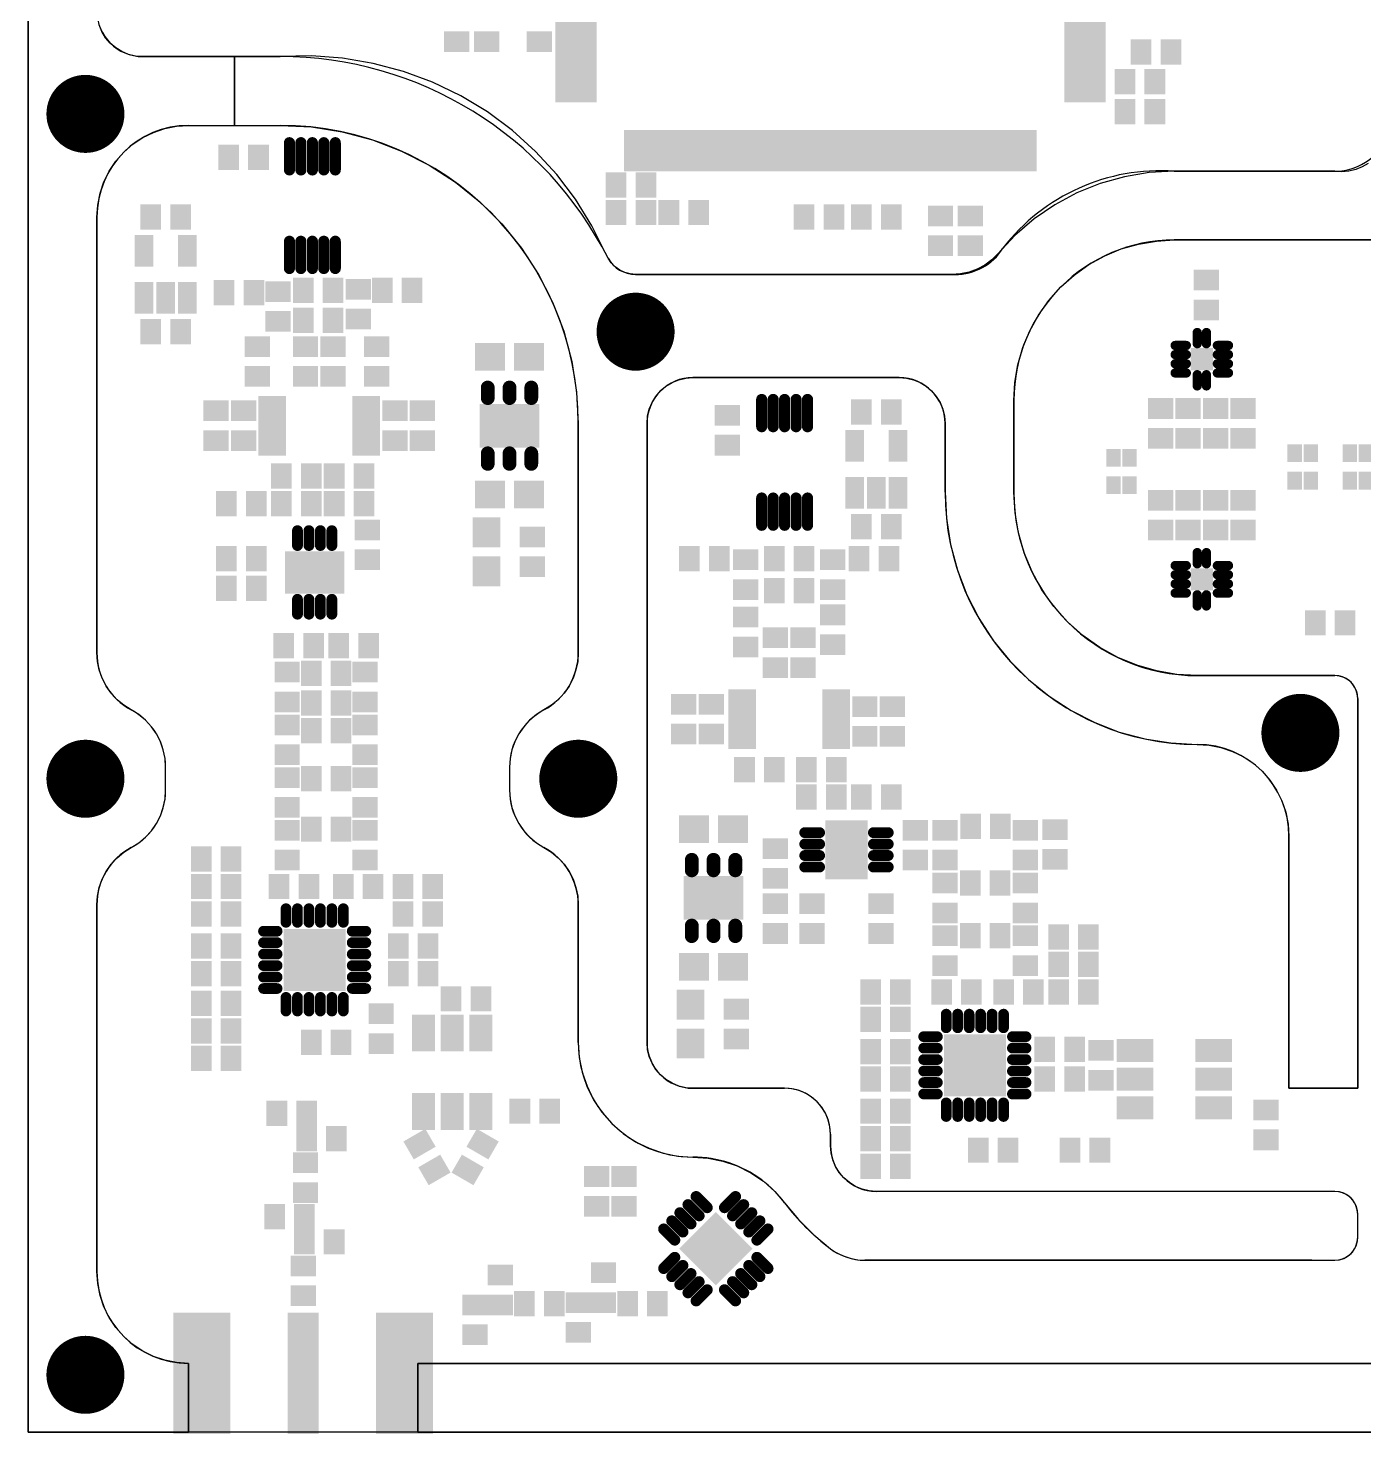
# Model space of a CAD drawing. Extents: x 0 to 122, y 0 to 96.
# Drawn here: x 0 to 58.3, y -0.1 to 61.2 of the extents above; entities that cross this region are included whole.
import ezdxf

# ---------------------------------------------------------------- set-up
doc = ezdxf.new("R2010")
doc.units = 0
doc.layers.add('29', color=253, linetype='CONTINUOUS')

# ---------------------------------------------------------------- blocks, each defined once
blk = doc.blocks.new('RECT')
blk.add_solid([(-0.5, -0.5), (0.5, -0.5), (-0.5, 0.5), (0.5, 0.5)])
blk = doc.blocks.new('RECT170112X96000R100')
at = {"const_width": 0.3}
blk.add_lwpolyline([(0.3816, 0), (0.3816, 0, 0.4142), (0.2316, 0.15), (-0.2316, 0.15, 0.4142), (-0.3816, 0), (-0.3816, 0, 0.4142), (-0.2316, -0.15), (0.2316, -0.15, 0.4142)], format="xyb", close=True, dxfattribs=at)
blk.add_solid([(-0.257, -0.0254), (0.257, -0.0254), (-0.257, 0.0254), (0.257, 0.0254)])
blk = doc.blocks.new('RECT142592X64512R100')
at = {"const_width": 0.2016}
blk.add_lwpolyline([(0.3448, 0), (0.3448, 0, 0.4142), (0.244, 0.1008), (-0.244, 0.1008, 0.4142), (-0.3448, 0), (-0.3448, 0, 0.4142), (-0.244, -0.1008), (0.244, -0.1008, 0.4142)], format="xyb", close=True, dxfattribs=at)
blk.add_solid([(-0.2694, -0.0254), (0.2694, -0.0254), (-0.2694, 0.0254), (0.2694, 0.0254)])
blk = doc.blocks.new('RECT186400X77600R100')
at = {"const_width": 0.2425}
blk.add_lwpolyline([(0.4613, 0), (0.4613, 0, 0.4142), (0.34, 0.1213), (-0.34, 0.1213, 0.4142), (-0.4613, 0), (-0.4613, 0, 0.4142), (-0.34, -0.1213), (0.34, -0.1213, 0.4142)], format="xyb", close=True, dxfattribs=at)
blk.add_solid([(-0.3654, -0.0254), (0.3654, -0.0254), (-0.3654, 0.0254), (0.3654, 0.0254)])
blk = doc.blocks.new('RECT179280X75712R100')
at = {"const_width": 0.2366}
blk.add_lwpolyline([(0.442, 0), (0.442, 0, 0.4142), (0.3236, 0.1183), (-0.3236, 0.1183, 0.4142), (-0.442, 0), (-0.442, 0, 0.4142), (-0.3236, -0.1183), (0.3236, -0.1183, 0.4142)], format="xyb", close=True, dxfattribs=at)
blk.add_solid([(-0.3491, -0.0254), (0.3491, -0.0254), (-0.3491, 0.0254), (0.3491, 0.0254)])
blk = doc.blocks.new('RECT170112X74752R100')
at = {"const_width": 0.2336}
blk.add_lwpolyline([(0.4148, 0), (0.4148, 0, 0.4142), (0.298, 0.1168), (-0.298, 0.1168, 0.4142), (-0.4148, 0), (-0.4148, 0, 0.4142), (-0.298, -0.1168), (0.298, -0.1168, 0.4142)], format="xyb", close=True, dxfattribs=at)
blk.add_solid([(-0.3234, -0.0254), (0.3234, -0.0254), (-0.3234, 0.0254), (0.3234, 0.0254)])
blk = doc.blocks.new('RECT267856X77312R100')
at = {"const_width": 0.2416}
blk.add_lwpolyline([(0.7163, 0), (0.7163, 0, 0.4142), (0.5955, 0.1208), (-0.5955, 0.1208, 0.4142), (-0.7163, 0), (-0.7163, 0, 0.4142), (-0.5955, -0.1208), (0.5955, -0.1208, 0.4142)], format="xyb", close=True, dxfattribs=at)
blk.add_solid([(-0.6209, -0.0254), (0.6209, -0.0254), (-0.6209, 0.0254), (0.6209, 0.0254)])

msp = doc.modelspace()

# ---------------------------------------------------------------- linework, layer by layer
at = {"layer": '29'}
for p, q in [((0, 96), (0, 0)), ((0, 96), (0, 0)), ((0, 60), (0, 96)), ((3.218, 61.092), (3.0979, 61.382)), ((3.218, 61.092), (3.0979, 61.382)), ((3.382, 60.8244), (3.218, 61.092)), ((3.382, 60.8244), (3.218, 61.092)), ((3.5858, 60.5858), (3.382, 60.8244)), ((3.5858, 60.5858), (3.382, 60.8244)), ((3.8244, 60.382), (3.5858, 60.5858)), ((3.8244, 60.382), (3.5858, 60.5858)), ((4.092, 60.218), (3.8244, 60.382)), ((4.092, 60.218), (3.8244, 60.382)), ((4.382, 60.0979), (4.092, 60.218)), ((4.382, 60.0979), (4.092, 60.218)), ((4.6871, 60.0246), (4.382, 60.0979)), ((4.6871, 60.0246), (4.382, 60.0979)), ((0, 0), (0, 60)), ((5, 60), (4.6871, 60.0246)), ((5, 60), (4.6871, 60.0246)), ((9, 60), (5, 60)), ((9, 60), (5, 60)), ((5, 60), (5.1, 60)), ((5.1, 60), (11, 60)), ((9, 60), (9, 57)), ((11, 60), (9, 60)), ((9, 57), (9, 60)), ((9, 57), (9, 60)), ((12.36, 60.0297), (11, 60)), ((13.7167, 59.9311), (12.36, 60.0297)), ((15.0581, 59.705), (13.7167, 59.9311)), ((16.3722, 59.3536), (15.0581, 59.705)), ((17.6474, 58.8798), (16.3722, 59.3536)), ((18.8721, 58.2879), (17.6474, 58.8798)), ((20.0357, 57.5832), (18.8721, 58.2879)), ((21.1277, 56.772), (20.0357, 57.5832)), ((4.565, 56.1734), (5, 56.4641)), ((4.565, 56.1734), (5, 56.4641)), ((5, 56.4641), (5.4693, 56.6955)), ((5, 56.4641), (5.4693, 56.6955)), ((5.4693, 56.6955), (5.9647, 56.8637)), ((5.4693, 56.6955), (5.9647, 56.8637)), ((5.9647, 56.8637), (6.4779, 56.9658)), ((5.9647, 56.8637), (6.4779, 56.9658)), ((6.4779, 56.9658), (7, 57)), ((6.4779, 56.9658), (7, 57)), ((7, 57), (9, 57)), ((7, 57), (9, 57)), ((7, 57), (11, 57)), ((9, 57), (11, 57)), ((11, 57), (12.3589, 56.9288)), ((12.3589, 56.9288), (13.7029, 56.7159)), ((13.7029, 56.7159), (15.0172, 56.3637)), ((22.1383, 55.8614), (21.1277, 56.772)), ((3.8266, 55.435), (4.1716, 55.8284)), ((3.8266, 55.435), (4.1716, 55.8284)), ((4.1716, 55.8284), (4.565, 56.1734)), ((4.1716, 55.8284), (4.565, 56.1734)), ((15.0172, 56.3637), (16.2876, 55.8761)), ((16.2876, 55.8761), (17.5, 55.2583)), ((23.0586, 54.8597), (22.1383, 55.8614)), ((3.5359, 55), (3.8266, 55.435)), ((3.5359, 55), (3.8266, 55.435)), ((17.5, 55.2583), (18.6412, 54.5172)), ((58.4601, 55.3422), (58.1959, 55.1861)), ((3.3045, 54.5307), (3.5359, 55)), ((3.3045, 54.5307), (3.5359, 55)), ((23.8803, 53.7757), (23.0586, 54.8597)), ((47.8232, 54.761), (46.7673, 54.465)), ((48.905, 54.9401), (47.8232, 54.761)), ((50, 55), (48.905, 54.9401)), ((57, 55), (50, 55)), ((50, 55), (57, 55)), ((57.3061, 54.9775), (57, 55)), ((57.6122, 55.0016), (57.3061, 54.9775)), ((57.911, 55.0716), (57.6122, 55.0016)), ((58.1959, 55.1861), (57.911, 55.0716)), ((3.0342, 53.5221), (3.1363, 54.0353)), ((3.0342, 53.5221), (3.1363, 54.0353)), ((3.1363, 54.0353), (3.3045, 54.5307)), ((3.1363, 54.0353), (3.3045, 54.5307)), ((18.6412, 54.5172), (19.6987, 53.6609)), ((45.75, 54.0556), (44.7835, 53.5375)), ((46.7673, 54.465), (45.75, 54.0556)), ((3, 53), (3.0342, 53.5221)), ((3, 53), (3.0342, 53.5221)), ((19.6987, 53.6609), (20.6609, 52.6987)), ((24.5963, 52.619), (23.8803, 53.7757)), ((44.7835, 53.5375), (43.8792, 52.9171)), ((3, 34), (3, 53)), ((3, 34), (3, 53)), ((3, 53), (3, 34)), ((43.8792, 52.9171), (43.0481, 52.2018)), ((20.6609, 52.6987), (21.5172, 51.6412)), ((25.2, 51.4), (24.5963, 52.619)), ((43.0481, 52.2018), (42.3, 51.4)), ((21.5172, 51.6412), (22.2583, 50.5)), ((46.9628, 51.3068), (47.688, 51.6072)), ((47.688, 51.6072), (48.4424, 51.8245)), ((48.4424, 51.8245), (49.2163, 51.956)), ((49.2163, 51.956), (50, 52)), ((50, 52), (62, 52)), ((59, 52), (50, 52)), ((25.3, 51.2), (25.2, 51.4)), ((25.4374, 51.0003), (25.3, 51.2)), ((25.6076, 50.8278), (25.4374, 51.0003)), ((41.7354, 50.9007), (41.4034, 50.7202)), ((42.0365, 51.1291), (41.7354, 50.9007)), ((42.3, 51.4), (42.0365, 51.1291)), ((45.6356, 50.4728), (46.2758, 50.9271)), ((46.2758, 50.9271), (46.9628, 51.3068)), ((22.2583, 50.5), (22.8761, 49.2876)), ((25.8054, 50.6878), (25.6076, 50.8278)), ((26.0246, 50.5846), (25.8054, 50.6878)), ((26.2586, 50.5213), (26.0246, 50.5846)), ((26.5, 50.5), (26.2586, 50.5213)), ((40.3, 50.5), (26.5, 50.5)), ((26.5, 50.5), (40.425, 50.5)), ((40.6775, 50.5175), (40.3, 50.5)), ((41.0481, 50.5915), (40.6775, 50.5175)), ((41.4034, 50.7202), (41.0481, 50.5915)), ((45.0503, 49.9497), (45.6356, 50.4728)), ((44.5272, 49.3644), (45.0503, 49.9497)), ((22.8761, 49.2876), (23.3637, 48.0172)), ((44.0729, 48.7242), (44.5272, 49.3644)), ((43.6932, 48.0372), (44.0729, 48.7242)), ((23.3637, 48.0172), (23.7159, 46.7029)), ((43.3928, 47.312), (43.6932, 48.0372)), ((43.1755, 46.5576), (43.3928, 47.312)), ((23.7159, 46.7029), (23.9288, 45.3589)), ((28.6871, 45.9754), (29, 46)), ((29, 46), (38, 46)), ((38, 46), (29, 46)), ((38, 46), (38.3129, 45.9754)), ((43.044, 45.7838), (43.1755, 46.5576)), ((27.382, 45.1756), (27.5858, 45.4142)), ((27.5858, 45.4142), (27.8244, 45.618)), ((27.8244, 45.618), (28.092, 45.782)), ((28.092, 45.782), (28.382, 45.9021)), ((28.382, 45.9021), (28.6871, 45.9754)), ((38.3129, 45.9754), (38.618, 45.9021)), ((38.618, 45.9021), (38.908, 45.782)), ((38.908, 45.782), (39.1756, 45.618)), ((39.1756, 45.618), (39.4142, 45.4142)), ((39.4142, 45.4142), (39.618, 45.1756)), ((43, 45), (43.044, 45.7838)), ((23.9288, 45.3589), (24, 44)), ((27.0979, 44.618), (27.218, 44.908)), ((27.218, 44.908), (27.382, 45.1756)), ((39.618, 45.1756), (39.782, 44.908)), ((39.782, 44.908), (39.9021, 44.618)), ((43, 41), (43, 45)), ((43, 45), (43, 41)), ((27, 44), (27.0246, 44.3129)), ((27.0246, 44.3129), (27.0979, 44.618)), ((39.9021, 44.618), (39.9754, 44.3129)), ((39.9754, 44.3129), (40, 44)), ((24, 44), (24, 34)), ((24, 34), (24, 44)), ((27, 17), (27, 44)), ((27, 44), (27, 17)), ((40, 44), (40, 41)), ((40, 43.9), (40, 44)), ((40, 41), (40, 43.9)), ((40, 41), (40.0603, 39.8502)), ((43.0503, 40.1043), (43, 41)), ((43.2006, 39.2198), (43.0503, 40.1043)), ((40.0603, 39.8502), (40.2404, 38.713)), ((40.2404, 38.713), (40.5384, 37.6008)), ((43.4489, 38.3578), (43.2006, 39.2198)), ((43.7923, 37.5289), (43.4489, 38.3578)), ((40.5384, 37.6008), (40.951, 36.5259)), ((44.2262, 36.7437), (43.7923, 37.5289)), ((40.951, 36.5259), (41.4737, 35.5)), ((44.7453, 36.0121), (44.2262, 36.7437)), ((45.3431, 35.3431), (44.7453, 36.0121)), ((41.4737, 35.5), (42.1008, 34.5344)), ((46.0121, 34.7453), (45.3431, 35.3431)), ((42.1008, 34.5344), (42.8254, 33.6396)), ((46.7437, 34.2262), (46.0121, 34.7453)), ((3.0258, 33.6184), (3, 34)), ((3.0258, 33.6184), (3, 34)), ((24, 34), (23.9742, 33.6184)), ((47.5289, 33.7923), (46.7437, 34.2262)), ((48.3578, 33.4489), (47.5289, 33.7923)), ((3.1028, 33.2437), (3.0258, 33.6184)), ((3.1028, 33.2437), (3.0258, 33.6184)), ((3.2296, 32.8828), (3.1028, 33.2437)), ((3.2296, 32.8828), (3.1028, 33.2437)), ((23.8972, 33.2437), (23.7704, 32.8828)), ((23.9742, 33.6184), (23.8972, 33.2437)), ((42.8254, 33.6396), (43.6396, 32.8254)), ((49.2198, 33.2006), (48.3578, 33.4489)), ((50.1043, 33.0503), (49.2198, 33.2006)), ((3.4038, 32.5423), (3.2296, 32.8828)), ((3.4038, 32.5423), (3.2296, 32.8828)), ((3.6223, 32.2283), (3.4038, 32.5423)), ((3.6223, 32.2283), (3.4038, 32.5423)), ((23.5962, 32.5423), (23.3777, 32.2283)), ((23.7704, 32.8828), (23.5962, 32.5423)), ((43.6396, 32.8254), (44.5344, 32.1008)), ((51, 33), (50.1043, 33.0503)), ((57, 33), (51, 33)), ((51, 33), (57, 33)), ((57.1736, 32.9848), (57, 33)), ((57.342, 32.9397), (57.1736, 32.9848)), ((57.5, 32.866), (57.342, 32.9397)), ((57.6428, 32.766), (57.5, 32.866)), ((57.766, 32.6428), (57.6428, 32.766)), ((57.866, 32.5), (57.766, 32.6428)), ((57.9397, 32.342), (57.866, 32.5)), ((3.881, 31.9466), (3.6223, 32.2283)), ((3.881, 31.9466), (3.6223, 32.2283)), ((4.1754, 31.7024), (3.881, 31.9466)), ((4.1754, 31.7024), (3.881, 31.9466)), ((23.119, 31.9466), (22.8246, 31.7024)), ((23.3777, 32.2283), (23.119, 31.9466)), ((44.5344, 32.1008), (45.5, 31.4737)), ((57.9848, 32.1736), (57.9397, 32.342)), ((58, 32), (57.9848, 32.1736)), ((58, 15), (58, 32)), ((58, 32), (58, 15)), ((4.5, 31.5), (4.1754, 31.7024)), ((4.5, 31.5), (4.1754, 31.7024)), ((4.8246, 31.2976), (4.5, 31.5)), ((4.8246, 31.2976), (4.5, 31.5)), ((5.119, 31.0534), (4.8246, 31.2976)), ((5.119, 31.0534), (4.8246, 31.2976)), ((22.1754, 31.2976), (21.881, 31.0534)), ((22.5, 31.5), (22.1754, 31.2976)), ((22.8246, 31.7024), (22.5, 31.5)), ((45.5, 31.4737), (46.5259, 30.951)), ((5.3777, 30.7717), (5.119, 31.0534)), ((5.3777, 30.7717), (5.119, 31.0534)), ((5.5962, 30.4577), (5.3777, 30.7717)), ((5.5962, 30.4577), (5.3777, 30.7717)), ((21.6223, 30.7717), (21.4038, 30.4577)), ((21.881, 31.0534), (21.6223, 30.7717)), ((46.5259, 30.951), (47.6008, 30.5384)), ((5.7704, 30.1172), (5.5962, 30.4577)), ((5.7704, 30.1172), (5.5962, 30.4577)), ((5.8972, 29.7563), (5.7704, 30.1172)), ((5.8972, 29.7563), (5.7704, 30.1172)), ((21.2296, 30.1172), (21.1028, 29.7563)), ((21.4038, 30.4577), (21.2296, 30.1172)), ((47.6008, 30.5384), (48.713, 30.2404)), ((48.713, 30.2404), (49.8502, 30.0603)), ((49.8502, 30.0603), (51, 30)), ((5.9742, 29.3816), (5.8972, 29.7563)), ((5.9742, 29.3816), (5.8972, 29.7563)), ((21.1028, 29.7563), (21.0258, 29.3816)), ((51, 30), (51.5221, 29.9658)), ((51.5221, 29.9658), (52.0353, 29.8637)), ((52.0353, 29.8637), (52.5307, 29.6955)), ((52.5307, 29.6955), (53, 29.4641)), ((53, 29.4641), (53.435, 29.1734)), ((6, 29), (5.9742, 29.3816)), ((6, 29), (5.9742, 29.3816)), ((6, 28), (6, 29)), ((6, 28), (6, 29)), ((6, 28), (6, 29)), ((21.0258, 29.3816), (21, 29)), ((21, 29), (21, 28)), ((21, 29), (21, 28)), ((53.435, 29.1734), (53.8284, 28.8284)), ((53.8284, 28.8284), (54.1734, 28.435)), ((54.1734, 28.435), (54.4641, 28)), ((5.8972, 27.2437), (5.9742, 27.6184)), ((5.8972, 27.2437), (5.9742, 27.6184)), ((5.9742, 27.6184), (6, 28)), ((5.9742, 27.6184), (6, 28)), ((21, 28), (21.0258, 27.6184)), ((21.0258, 27.6184), (21.1028, 27.2437)), ((54.4641, 28), (54.6955, 27.5307)), ((5.7704, 26.8828), (5.8972, 27.2437)), ((5.7704, 26.8828), (5.8972, 27.2437)), ((21.1028, 27.2437), (21.2296, 26.8828)), ((54.6955, 27.5307), (54.8637, 27.0353)), ((54.8637, 27.0353), (54.9658, 26.5221)), ((5.3777, 26.2283), (5.5962, 26.5423)), ((5.3777, 26.2283), (5.5962, 26.5423)), ((5.5962, 26.5423), (5.7704, 26.8828)), ((5.5962, 26.5423), (5.7704, 26.8828)), ((21.2296, 26.8828), (21.4038, 26.5423)), ((21.4038, 26.5423), (21.6223, 26.2283)), ((54.9658, 26.5221), (55, 26)), ((4.8246, 25.7024), (5.119, 25.9466)), ((4.8246, 25.7024), (5.119, 25.9466)), ((5.119, 25.9466), (5.3777, 26.2283)), ((5.119, 25.9466), (5.3777, 26.2283)), ((21.6223, 26.2283), (21.881, 25.9466)), ((21.881, 25.9466), (22.1754, 25.7024)), ((55, 26), (55, 15)), ((55, 15), (55, 26)), ((3.881, 25.0534), (4.1754, 25.2976)), ((3.881, 25.0534), (4.1754, 25.2976)), ((4.1754, 25.2976), (4.5, 25.5)), ((4.1754, 25.2976), (4.5, 25.5)), ((4.5, 25.5), (4.8246, 25.7024)), ((4.5, 25.5), (4.8246, 25.7024)), ((22.1754, 25.7024), (22.5, 25.5)), ((22.5, 25.5), (22.8246, 25.2976)), ((22.8246, 25.2976), (23.119, 25.0534)), ((3.4038, 24.4577), (3.6223, 24.7717)), ((3.4038, 24.4577), (3.6223, 24.7717)), ((3.6223, 24.7717), (3.881, 25.0534)), ((3.6223, 24.7717), (3.881, 25.0534)), ((23.119, 25.0534), (23.3777, 24.7717)), ((23.3777, 24.7717), (23.5962, 24.4577)), ((3.1028, 23.7563), (3.2296, 24.1172)), ((3.1028, 23.7563), (3.2296, 24.1172)), ((3.2296, 24.1172), (3.4038, 24.4577)), ((3.2296, 24.1172), (3.4038, 24.4577)), ((23.5962, 24.4577), (23.7704, 24.1172)), ((23.7704, 24.1172), (23.8972, 23.7563)), ((3, 23), (3.0258, 23.3816)), ((3, 23), (3.0258, 23.3816)), ((3.0258, 23.3816), (3.1028, 23.7563)), ((3.0258, 23.3816), (3.1028, 23.7563)), ((23.8972, 23.7563), (23.9742, 23.3816)), ((23.9742, 23.3816), (24, 23)), ((3, 7), (3, 23)), ((3, 7), (3, 23)), ((3, 23), (3, 7)), ((24, 23), (24, 17)), ((24, 17), (24, 23)), ((24, 17), (24.0428, 16.3474)), ((27.0246, 16.6871), (27, 17)), ((27.0979, 16.382), (27.0246, 16.6871)), ((24.0428, 16.3474), (24.1704, 15.7059)), ((27.218, 16.092), (27.0979, 16.382)), ((27.382, 15.8244), (27.218, 16.092)), ((24.1704, 15.7059), (24.3806, 15.0866)), ((27.5858, 15.5858), (27.382, 15.8244)), ((27.8244, 15.382), (27.5858, 15.5858)), ((28.092, 15.218), (27.8244, 15.382)), ((24.3806, 15.0866), (24.6699, 14.5)), ((28.382, 15.0979), (28.092, 15.218)), ((28.6871, 15.0246), (28.382, 15.0979)), ((29, 15), (28.6871, 15.0246)), ((33, 15), (29, 15)), ((29, 15), (33, 15)), ((33.3129, 14.9754), (33, 15)), ((33.618, 14.9021), (33.3129, 14.9754)), ((33.908, 14.782), (33.618, 14.9021)), ((34.1756, 14.618), (33.908, 14.782)), ((55, 15), (58, 15)), ((58, 15), (55, 15)), ((24.6699, 14.5), (25.0332, 13.9562)), ((34.4142, 14.4142), (34.1756, 14.618)), ((34.618, 14.1756), (34.4142, 14.4142)), ((34.782, 13.908), (34.618, 14.1756)), ((25.0332, 13.9562), (25.4645, 13.4645)), ((34.9021, 13.618), (34.782, 13.908)), ((34.9754, 13.3129), (34.9021, 13.618)), ((25.4645, 13.4645), (25.9562, 13.0332)), ((25.9562, 13.0332), (26.5, 12.6699)), ((35, 13), (34.9754, 13.3129)), ((35, 12.5), (35, 13)), ((35, 13), (35, 12.5)), ((26.5, 12.6699), (27.0866, 12.3806)), ((27.0866, 12.3806), (27.7059, 12.1704)), ((35.0246, 12.1871), (35, 12.5)), ((27.7059, 12.1704), (28.3474, 12.0428)), ((28.3474, 12.0428), (29, 12)), ((29, 12), (29.6604, 11.9562)), ((29.6604, 11.9562), (30.3093, 11.8255)), ((30.3093, 11.8255), (30.9352, 11.6103)), ((35.0979, 11.882), (35.0246, 12.1871)), ((35.218, 11.592), (35.0979, 11.882)), ((30.9352, 11.6103), (31.5272, 11.3143)), ((31.5272, 11.3143), (32.0749, 10.9427)), ((35.382, 11.3244), (35.218, 11.592)), ((35.5858, 11.0858), (35.382, 11.3244)), ((35.8244, 10.882), (35.5858, 11.0858)), ((32.0749, 10.9427), (32.5687, 10.5021)), ((32.5687, 10.5021), (33, 10)), ((36.092, 10.718), (35.8244, 10.882)), ((36.382, 10.5979), (36.092, 10.718)), ((36.6871, 10.5246), (36.382, 10.5979)), ((37, 10.5), (36.6871, 10.5246)), ((57, 10.5), (37, 10.5)), ((57, 10.5), (37, 10.5)), ((57.1736, 10.4848), (57, 10.5)), ((57.342, 10.4397), (57.1736, 10.4848)), ((57.5, 10.366), (57.342, 10.4397)), ((33, 10), (33.6025, 9.2712)), ((57.6428, 10.266), (57.5, 10.366)), ((57.766, 10.1428), (57.6428, 10.266)), ((57.866, 10), (57.766, 10.1428)), ((57.9397, 9.842), (57.866, 10)), ((57.9848, 9.6736), (57.9397, 9.842)), ((33.6025, 9.2712), (34.2712, 8.6025)), ((58, 9.5), (57.9848, 9.6736)), ((58, 8.5), (58, 9.5)), ((58, 8.5), (58, 9.5)), ((34.2712, 8.6025), (35, 8)), ((35, 8), (35.2691, 7.824)), ((57.766, 7.8572), (57.866, 8)), ((57.866, 8), (57.9397, 8.158)), ((57.9397, 8.158), (57.9848, 8.3264)), ((57.9848, 8.3264), (58, 8.5)), ((35.2691, 7.824), (35.5586, 7.684)), ((35.5586, 7.684), (35.8636, 7.5824)), ((35.8636, 7.5824), (36.1791, 7.5207)), ((36.1791, 7.5207), (36.5, 7.5)), ((36.5, 7.5), (57, 7.5)), ((56, 7.5), (36.5, 7.5)), ((56, 7.5), (57, 7.5)), ((57, 7.5), (57.1736, 7.5152)), ((57.1736, 7.5152), (57.342, 7.5603)), ((57.342, 7.5603), (57.5, 7.634)), ((57.5, 7.634), (57.6428, 7.734)), ((57.6428, 7.734), (57.766, 7.8572)), ((3.0342, 6.4779), (3, 7)), ((3.0342, 6.4779), (3, 7)), ((3.1363, 5.9647), (3.0342, 6.4779)), ((3.1363, 5.9647), (3.0342, 6.4779)), ((3.3045, 5.4693), (3.1363, 5.9647)), ((3.3045, 5.4693), (3.1363, 5.9647)), ((3.5359, 5), (3.3045, 5.4693)), ((3.5359, 5), (3.3045, 5.4693)), ((3.8266, 4.565), (3.5359, 5)), ((3.8266, 4.565), (3.5359, 5)), ((4.1716, 4.1716), (3.8266, 4.565)), ((4.1716, 4.1716), (3.8266, 4.565)), ((3, 4), (3, 3)), ((4.565, 3.8266), (4.1716, 4.1716)), ((4.565, 3.8266), (4.1716, 4.1716)), ((5, 3.5359), (4.565, 3.8266)), ((5, 3.5359), (4.565, 3.8266)), ((5.4693, 3.3045), (5, 3.5359)), ((5.4693, 3.3045), (5, 3.5359)), ((5.9647, 3.1363), (5.4693, 3.3045)), ((5.9647, 3.1363), (5.4693, 3.3045)), ((6.4779, 3.0342), (5.9647, 3.1363)), ((6.4779, 3.0342), (5.9647, 3.1363)), ((7, 3), (6.4779, 3.0342)), ((7, 3), (6.4779, 3.0342)), ((7, 0), (7, 3)), ((7, 0), (7, 3)), ((7, 3), (7, 0)), ((17, 0), (17, 3)), ((17, 3), (105, 3)), ((105, 3), (17, 3)), ((17, 3), (17, 0)), ((0, 0), (7, 0)), ((0, 0), (7, 0)), ((7, 0), (0, 0)), ((7, 0), (0, 0)), ((17, 0), (7, 0)), ((105, 0), (17, 0)), ((17, 0), (105, 0))]:
    msp.add_line(p, q, dxfattribs=at)
at = {"layer": '29', "const_width": 1.7016}
for points in [[(2.5, 56.6492, 1), (2.5, 58.3508, 1), (2.5, 56.6492)], [(26.5, 47.1492, 1), (26.5, 48.8508, 1), (26.5, 47.1492)], [(55.5, 29.6492, 1), (55.5, 31.3508, 1), (55.5, 29.6492)], [(2.5, 27.6492, 1), (2.5, 29.3508, 1), (2.5, 27.6492)], [(24, 27.6492, 1), (24, 29.3508, 1), (24, 27.6492)], [(2.5, 1.6492, 1), (2.5, 3.3508, 1), (2.5, 1.6492)]]:
    msp.add_lwpolyline(points, format="xyb", dxfattribs=at)
at = {"layer": '29'}
for centre, radius, start, end in [((5, 62), 2, 180, 270), ((11, 43.9813), 16.0188, 26.785, 90), ((7, 53), 4, 90, 180), ((11, 44), 13, 0, 90), ((57, 57.5), 2.5, 270, 343.7398), ((49.3892, 46.3483), 8.6732, 85.9614, 142.3186), ((40.4783, 52.895), 2.3956, 268.7243, 328.6876), ((50, 45), 7, 90, 180), ((26.4886, 51.8591), 1.3591, 209.0081, 270.4791), ((29, 44), 2, 90, 180), ((38, 44), 2, 0, 90), ((51, 41), 11, 180, 270), ((51, 41), 8, 180, 270), ((5.8333, 34), 2.8333, 180, 241.9275), ((21.1667, 34), 2.8333, 298.0725, 0), ((57, 32), 1, 0, 90), ((3.1667, 29), 2.8333, 0, 61.9275), ((23.8333, 29), 2.8333, 118.0725, 180), ((51, 26), 4, 0, 90), ((3.1667, 28), 2.8333, 298.0725, 360), ((23.8333, 28), 2.8333, 180, 241.9275), ((5.8333, 23), 2.8333, 118.0725, 180), ((21.1667, 23), 2.8333, 360, 61.9275), ((29, 17), 5, 180, 270), ((29, 17), 2, 180, 270), ((33, 13), 2, 0, 90), ((37, 12.5), 2, 180, 270), ((29, 7), 5, 53.1301, 90), ((29, 7), 5, 36.8699, 53.1301), ((57, 9.5), 1, 0, 90), ((41, 16), 10, 216.8699, 233.1301), ((36.5, 10), 2.5, 233.1301, 270), ((57, 8.5), 1, 270, 0), ((7, 7), 4, 180, 270)]:
    msp.add_arc(centre, radius, start, end, dxfattribs=at)

# ---------------------------------------------------------------- block references
for p, xscale, yscale, rotation in [((23.9, 61.25), 1.8032, 0.5032, 180), ((46.1, 61.25), 1.8032, 0.5032, 180), ((18.7, 60.65), 0.9032, 1.1032, 270), ((20, 60.65), 0.9032, 1.1032, 90), ((22.3, 60.65), 0.9032, 1.1032, 270), ((23.9, 60.75), 1.8032, 0.5032, 180), ((46.1, 60.75), 1.8032, 0.5032, 180), ((48.55, 60.2), 0.9032, 1.1032, 180), ((49.85, 60.2), 0.9032, 1.1032, 180), ((23.9, 60.25), 1.8032, 0.5032, 180), ((46.1, 60.25), 1.8032, 0.5032, 180), ((23.9, 59.75), 1.8032, 0.5032, 180), ((23.9, 59.25), 1.8032, 0.5032, 180), ((46.1, 59.75), 1.8032, 0.5032, 180), ((46.1, 59.25), 1.8032, 0.5032, 180), ((23.9, 58.75), 1.8032, 0.5032, 180), ((46.1, 58.75), 1.8032, 0.5032, 180), ((23.9, 58.25), 1.8032, 0.5032, 180), ((46.1, 58.25), 1.8032, 0.5032, 180), ((26.25, 55.9), 1.8032, 0.5032, 90), ((26.75, 55.9), 1.8032, 0.5032, 90), ((27.25, 55.9), 1.8032, 0.5032, 90), ((27.75, 55.9), 1.8032, 0.5032, 90), ((28.25, 55.9), 1.8032, 0.5032, 90), ((28.75, 55.9), 1.8032, 0.5032, 90), ((29.25, 55.9), 1.8032, 0.5032, 90), ((29.75, 55.9), 1.8032, 0.5032, 90), ((30.25, 55.9), 1.8032, 0.5032, 90), ((30.75, 55.9), 1.8032, 0.5032, 90), ((31.25, 55.9), 1.8032, 0.5032, 90), ((31.75, 55.9), 1.8032, 0.5032, 90), ((32.25, 55.9), 1.8032, 0.5032, 90), ((32.75, 55.9), 1.8032, 0.5032, 90), ((33.25, 55.9), 1.8032, 0.5032, 90), ((33.75, 55.9), 1.8032, 0.5032, 90), ((34.25, 55.9), 1.8032, 0.5032, 90), ((34.75, 55.9), 1.8032, 0.5032, 90), ((35.25, 55.9), 1.8032, 0.5032, 90), ((35.75, 55.9), 1.8032, 0.5032, 90), ((36.25, 55.9), 1.8032, 0.5032, 90), ((36.75, 55.9), 1.8032, 0.5032, 90), ((37.25, 55.9), 1.8032, 0.5032, 90), ((37.75, 55.9), 1.8032, 0.5032, 90), ((38.25, 55.9), 1.8032, 0.5032, 90), ((38.75, 55.9), 1.8032, 0.5032, 90), ((39.25, 55.9), 1.8032, 0.5032, 90), ((39.75, 55.9), 1.8032, 0.5032, 90), ((40.25, 55.9), 1.8032, 0.5032, 90), ((40.75, 55.9), 1.8032, 0.5032, 90), ((41.25, 55.9), 1.8032, 0.5032, 90), ((41.75, 55.9), 1.8032, 0.5032, 90), ((42.25, 55.9), 1.8032, 0.5032, 90), ((42.75, 55.9), 1.8032, 0.5032, 90), ((43.25, 55.9), 1.8032, 0.5032, 90), ((43.75, 55.9), 1.8032, 0.5032, 90), ((25.65, 54.4), 0.9032, 1.1032, 180), ((26.95, 54.4), 0.9032, 1.1032, 180), ((33.85, 53), 0.9032, 1.1032, 180), ((35.15, 53), 0.9032, 1.1032, 180), ((39.8, 53.05), 0.9032, 1.1032, 270), ((41.1, 53.05), 0.9032, 1.1032, 270), ((5.05, 51.5245), 1.3833, 0.8124, 90), ((6.95, 51.5245), 1.3833, 0.8124, 90), ((39.8, 51.75), 0.9032, 1.1032, 270), ((41.1, 51.75), 0.9032, 1.1032, 270), ((14.4, 49.85), 0.9032, 1.1032, 270), ((51.4, 50.25), 0.9032, 1.1032, 270), ((5.05, 49.4755), 1.3833, 0.8124, 90), ((6, 49.4755), 1.3833, 0.8124, 90), ((6.95, 49.4755), 1.3833, 0.8124, 90), ((10.9, 49.75), 0.9032, 1.1032, 270), ((51.4, 48.95), 0.9032, 1.1032, 270), ((10.9, 48.45), 0.9032, 1.1032, 270), ((14.4, 48.55), 0.9032, 1.1032, 270), ((10, 47.35), 0.9032, 1.1032, 270), ((12.1, 47.35), 0.9032, 1.1032, 90), ((13.3, 47.35), 0.9032, 1.1032, 270), ((15.2, 47.35), 0.9032, 1.1032, 270), ((51.2, 46.8), 0.9632, 0.9632, 90), ((10, 46.05), 0.9032, 1.1032, 270), ((12.1, 46.05), 0.9032, 1.1032, 90), ((13.3, 46.05), 0.9032, 1.1032, 270), ((15.2, 46.05), 0.9032, 1.1032, 270), ((8.2, 44.55), 0.9032, 1.1032, 90), ((9.4, 44.55), 0.9032, 1.1032, 90), ((10.65, 44.875), 0.6532, 1.2032, 90), ((14.75, 44.875), 0.6532, 1.2032, 90), ((16, 44.55), 0.9032, 1.1032, 270), ((17.2, 44.55), 0.9032, 1.1032, 270), ((21, 43.9), 1.9032, 2.6032, 90), ((30.5, 44.35), 0.9032, 1.1032, 90), ((49.4, 44.65), 0.9032, 1.1032, 90), ((50.6, 44.65), 0.9032, 1.1032, 270), ((51.8, 44.65), 0.9032, 1.1032, 270), ((53, 44.65), 0.9032, 1.1032, 90), ((10.65, 44.225), 0.6532, 1.2032, 90), ((14.75, 44.225), 0.6532, 1.2032, 90), ((8.2, 43.25), 0.9032, 1.1032, 90), ((9.4, 43.25), 0.9032, 1.1032, 90), ((10.65, 43.575), 0.6532, 1.2032, 90), ((14.75, 43.575), 0.6532, 1.2032, 90), ((16, 43.25), 0.9032, 1.1032, 270), ((17.2, 43.25), 0.9032, 1.1032, 270), ((36.05, 43.0245), 1.3833, 0.8124, 90), ((37.95, 43.0245), 1.3833, 0.8124, 90), ((49.4, 43.35), 0.9032, 1.1032, 90), ((50.6, 43.35), 0.9032, 1.1032, 270), ((51.8, 43.35), 0.9032, 1.1032, 270), ((53, 43.35), 0.9032, 1.1032, 90), ((10.65, 42.925), 0.6532, 1.2032, 90), ((14.75, 42.925), 0.6532, 1.2032, 90), ((30.5, 43.05), 0.9032, 1.1032, 90), ((55.25, 42.6996), 0.7741, 0.6271, 90), ((55.95, 42.6996), 0.7741, 0.6271, 90), ((57.65, 42.6996), 0.7741, 0.6271, 90), ((58.35, 42.6996), 0.7741, 0.6271, 90), ((47.35, 42.4996), 0.7741, 0.6271, 90), ((48.05, 42.4996), 0.7741, 0.6271, 90), ((11.05, 41.7), 0.9032, 1.1032, 180), ((12.35, 41.7), 0.9032, 1.1032, 180), ((55.25, 41.5004), 0.7741, 0.6271, 90), ((55.95, 41.5004), 0.7741, 0.6271, 90), ((57.65, 41.5004), 0.7741, 0.6271, 90), ((58.35, 41.5004), 0.7741, 0.6271, 90), ((36.05, 40.9755), 1.3833, 0.8124, 90), ((37, 40.9755), 1.3833, 0.8124, 90), ((37.95, 40.9755), 1.3833, 0.8124, 90), ((47.35, 41.3004), 0.7741, 0.6271, 90), ((48.05, 41.3004), 0.7741, 0.6271, 90), ((49.4, 40.65), 0.9032, 1.1032, 270), ((50.6, 40.65), 0.9032, 1.1032, 90), ((51.8, 40.65), 0.9032, 1.1032, 90), ((53, 40.65), 0.9032, 1.1032, 270), ((13.35, 40.5), 0.9032, 1.1032, 180), ((14.65, 40.5), 0.9032, 1.1032, 180), ((20, 39.25), 1.3032, 1.2032, 270), ((14.8, 39.35), 0.9032, 1.1032, 90), ((22, 39.05), 0.9032, 1.1032, 270), ((49.4, 39.35), 0.9032, 1.1032, 270), ((50.6, 39.35), 0.9032, 1.1032, 90), ((51.8, 39.35), 0.9032, 1.1032, 90), ((53, 39.35), 0.9032, 1.1032, 270), ((12.5, 37.5), 1.8532, 2.5832, 90), ((14.8, 38.05), 0.9032, 1.1032, 90), ((20, 37.55), 1.3032, 1.2032, 270), ((22, 37.75), 0.9032, 1.1032, 270), ((31.3, 38.05), 0.9032, 1.1032, 270), ((35.1, 38.05), 0.9032, 1.1032, 270), ((51.2, 37.2), 0.9632, 0.9632, 270), ((31.3, 36.75), 0.9032, 1.1032, 270), ((35.1, 36.75), 0.9032, 1.1032, 270), ((31.3, 35.55), 0.9032, 1.1032, 270), ((35.1, 35.65), 0.9032, 1.1032, 270), ((32.6, 34.65), 0.9032, 1.1032, 90), ((33.8, 34.65), 0.9032, 1.1032, 270), ((11.15, 34.3), 0.9032, 1.1032, 180), ((12.45, 34.3), 0.9032, 1.1032, 180), ((31.3, 34.25), 0.9032, 1.1032, 270), ((35.1, 34.35), 0.9032, 1.1032, 270), ((32.6, 33.35), 0.9032, 1.1032, 90), ((33.8, 33.35), 0.9032, 1.1032, 270), ((11.3, 33.15), 0.9032, 1.1032, 270), ((12.35, 33.1), 0.9032, 1.1032, 180), ((13.65, 33.1), 0.9032, 1.1032, 180), ((14.7, 33.15), 0.9032, 1.1032, 270), ((11.3, 31.85), 0.9032, 1.1032, 270), ((14.7, 31.85), 0.9032, 1.1032, 270), ((28.6, 31.75), 0.9032, 1.1032, 90), ((29.8, 31.75), 0.9032, 1.1032, 90), ((31.15, 32.075), 0.6532, 1.2032, 90), ((35.25, 32.075), 0.6532, 1.2032, 90), ((36.5, 31.65), 0.9032, 1.1032, 270), ((37.7, 31.65), 0.9032, 1.1032, 270), ((11.3, 30.85), 0.9032, 1.1032, 90), ((14.7, 30.85), 0.9032, 1.1032, 90), ((31.15, 31.425), 0.6532, 1.2032, 90), ((35.25, 31.425), 0.6532, 1.2032, 90), ((12.35, 30.6), 0.9032, 1.1032, 180), ((13.65, 30.6), 0.9032, 1.1032, 180), ((28.6, 30.45), 0.9032, 1.1032, 90), ((29.8, 30.45), 0.9032, 1.1032, 90), ((31.15, 30.775), 0.6532, 1.2032, 90), ((35.25, 30.775), 0.6532, 1.2032, 90), ((36.5, 30.35), 0.9032, 1.1032, 270), ((37.7, 30.35), 0.9032, 1.1032, 270), ((31.15, 30.125), 0.6532, 1.2032, 90), ((35.25, 30.125), 0.6532, 1.2032, 90), ((11.3, 29.55), 0.9032, 1.1032, 90), ((14.7, 29.55), 0.9032, 1.1032, 90), ((31.25, 28.9), 0.9032, 1.1032, 180), ((32.55, 28.9), 0.9032, 1.1032, 180), ((11.3, 28.55), 0.9032, 1.1032, 90), ((12.35, 28.5), 0.9032, 1.1032, 180), ((13.65, 28.5), 0.9032, 1.1032, 180), ((14.7, 28.55), 0.9032, 1.1032, 90), ((33.95, 27.7), 0.9032, 1.1032, 180), ((35.25, 27.7), 0.9032, 1.1032, 180), ((36.35, 27.7), 0.9032, 1.1032, 180), ((37.65, 27.7), 0.9032, 1.1032, 180), ((11.3, 27.25), 0.9032, 1.1032, 90), ((14.7, 27.25), 0.9032, 1.1032, 90), ((11.3, 26.25), 0.9032, 1.1032, 90), ((12.35, 26.3), 0.9032, 1.1032, 180), ((13.65, 26.3), 0.9032, 1.1032, 180), ((14.7, 26.25), 0.9032, 1.1032, 90), ((35.7, 25.4), 1.8532, 2.5832, 180), ((38.7, 26.25), 0.9032, 1.1032, 270), ((40, 26.25), 0.9032, 1.1032, 90), ((41.11, 26.42), 0.9032, 1.1032, 180), ((42.41, 26.42), 0.9032, 1.1032, 180), ((43.5, 26.25), 0.9032, 1.1032, 90), ((44.79, 26.28), 0.9032, 1.1032, 270), ((32.6, 25.45), 0.9032, 1.1032, 90), ((7.55, 25), 0.9032, 1.1032, 180), ((8.85, 25), 0.9032, 1.1032, 180), ((11.3, 24.95), 0.9032, 1.1032, 90), ((14.7, 24.95), 0.9032, 1.1032, 90), ((38.7, 24.95), 0.9032, 1.1032, 270), ((40, 24.95), 0.9032, 1.1032, 90), ((43.5, 24.95), 0.9032, 1.1032, 90), ((44.79, 24.98), 0.9032, 1.1032, 270), ((32.6, 24.15), 0.9032, 1.1032, 90), ((7.55, 23.8), 0.9032, 1.1032, 180), ((8.85, 23.8), 0.9032, 1.1032, 180), ((13.75, 23.8), 0.9032, 1.1032, 180), ((15.05, 23.8), 0.9032, 1.1032, 180), ((29.9, 23.3), 1.9032, 2.6032, 90), ((40, 23.95), 0.9032, 1.1032, 90), ((41.1, 23.95), 0.9032, 1.1032, 180), ((42.4, 23.95), 0.9032, 1.1032, 180), ((43.5, 23.95), 0.9032, 1.1032, 90), ((32.6, 23.05), 0.9032, 1.1032, 90), ((34.2, 23.05), 0.9032, 1.1032, 90), ((37.2, 23.05), 0.9032, 1.1032, 90), ((7.55, 22.6), 0.9032, 1.1032, 180), ((8.85, 22.6), 0.9032, 1.1032, 180), ((40, 22.65), 0.9032, 1.1032, 90), ((43.5, 22.65), 0.9032, 1.1032, 90), ((32.6, 21.75), 0.9032, 1.1032, 90), ((34.2, 21.75), 0.9032, 1.1032, 90), ((37.2, 21.75), 0.9032, 1.1032, 90), ((40, 21.65), 0.9032, 1.1032, 90), ((41.1, 21.65), 0.9032, 1.1032, 180), ((42.4, 21.65), 0.9032, 1.1032, 180), ((43.5, 21.65), 0.9032, 1.1032, 90), ((16.15, 21.2), 0.9032, 1.1032, 180), ((17.45, 21.2), 0.9032, 1.1032, 180), ((7.55, 20), 0.9032, 1.1032, 180), ((8.85, 20), 0.9032, 1.1032, 180), ((16.15, 20), 0.9032, 1.1032, 180), ((17.45, 20), 0.9032, 1.1032, 180), ((40, 20.35), 0.9032, 1.1032, 90), ((43.5, 20.35), 0.9032, 1.1032, 90), ((36.75, 19.2), 0.9032, 1.1032, 180), ((38.05, 19.2), 0.9032, 1.1032, 180), ((42.55, 19.2), 0.9032, 1.1032, 180), ((43.85, 19.2), 0.9032, 1.1032, 180), ((7.55, 18.7), 0.9032, 1.1032, 180), ((8.85, 18.7), 0.9032, 1.1032, 180), ((18.45, 18.9), 0.9032, 1.1032, 180), ((19.75, 18.9), 0.9032, 1.1032, 180), ((28.9, 18.65), 1.3032, 1.2032, 270), ((15.4, 18.25), 0.9032, 1.1032, 270), ((30.9, 18.45), 0.9032, 1.1032, 270), ((36.75, 18), 0.9032, 1.1032, 180), ((38.05, 18), 0.9032, 1.1032, 180), ((7.55, 17.5), 0.9032, 1.1032, 180), ((8.85, 17.5), 0.9032, 1.1032, 180), ((17.25, 17.415), 1.6032, 1.0032, 270), ((18.5, 17.415), 1.6032, 1.0032, 270), ((19.75, 17.415), 1.6032, 1.0032, 270), ((15.4, 16.95), 0.9032, 1.1032, 270), ((28.9, 16.95), 1.3032, 1.2032, 270), ((30.9, 17.15), 0.9032, 1.1032, 270), ((44.35, 16.7), 0.9032, 1.1032, 180), ((45.65, 16.7), 0.9032, 1.1032, 180), ((46.8, 16.65), 0.9032, 1.1032, 270), ((36.75, 15.4), 0.9032, 1.1032, 180), ((38.05, 15.4), 0.9032, 1.1032, 180), ((44.35, 15.4), 0.9032, 1.1032, 180), ((45.65, 15.4), 0.9032, 1.1032, 180), ((46.8, 15.35), 0.9032, 1.1032, 270), ((17.25, 13.985), 1.6032, 1.0032, 270), ((18.5, 13.985), 1.6032, 1.0032, 270), ((19.75, 13.985), 1.6032, 1.0032, 270), ((36.75, 14), 0.9032, 1.1032, 180), ((38.05, 14), 0.9032, 1.1032, 180), ((54, 14.05), 0.9032, 1.1032, 90), ((17.075, 12.5629), 0.9032, 1.1032, 300), ((19.825, 12.5629), 0.9032, 1.1032, 240), ((36.75, 12.8), 0.9032, 1.1032, 180), ((38.05, 12.8), 0.9032, 1.1032, 180), ((54, 12.75), 0.9032, 1.1032, 90), ((12.1, 11.75), 0.9032, 1.1032, 90), ((17.725, 11.4371), 0.9032, 1.1032, 300), ((19.175, 11.4371), 0.9032, 1.1032, 240), ((24.8, 11.15), 0.9032, 1.1032, 270), ((26, 11.15), 0.9032, 1.1032, 90), ((12.1, 10.45), 0.9032, 1.1032, 90), ((24.8, 9.85), 0.9032, 1.1032, 270), ((26, 9.85), 0.9032, 1.1032, 90), ((30, 8), 2.2632, 2.2632, 45), ((12, 7.25), 0.9032, 1.1032, 90), ((25.1, 6.95), 0.9032, 1.1032, 270), ((20.6, 6.85), 0.9032, 1.1032, 90), ((12, 5.95), 0.9032, 1.1032, 90), ((26.15, 5.6), 0.9032, 1.1032, 180), ((27.45, 5.6), 0.9032, 1.1032, 180), ((19.5, 5.55), 0.9032, 1.1032, 90), ((20.6, 5.55), 0.9032, 1.1032, 90), ((24, 5.65), 0.9032, 1.1032, 270), ((25.1, 5.65), 0.9032, 1.1032, 270), ((7.5804, 2.5654), 5.2832, 2.4892, 90), ((12, 2.5654), 5.2832, 1.3462, 90), ((16.4196, 2.5654), 5.2832, 2.4892, 90), ((19.5, 4.25), 0.9032, 1.1032, 90), ((24, 4.35), 0.9032, 1.1032, 270)]:
    msp.add_blockref('RECT', p, dxfattribs=dict(at, xscale=xscale, yscale=yscale, rotation=rotation))
for p, xscale, yscale in [((47.85, 58.9), 0.9032, 1.1032), ((49.15, 58.9), 0.9032, 1.1032), ((47.85, 57.6), 0.9032, 1.1032), ((49.15, 57.6), 0.9032, 1.1032), ((8.75, 55.6), 0.9032, 1.1032), ((10.05, 55.6), 0.9032, 1.1032), ((5.35, 53), 0.9032, 1.1032), ((6.65, 53), 0.9032, 1.1032), ((25.65, 53.2), 0.9032, 1.1032), ((26.95, 53.2), 0.9032, 1.1032), ((27.95, 53.2), 0.9032, 1.1032), ((29.25, 53.2), 0.9032, 1.1032), ((36.35, 53), 0.9032, 1.1032), ((37.65, 53), 0.9032, 1.1032), ((12, 49.8), 0.9032, 1.1032), ((13.3, 49.8), 0.9032, 1.1032), ((15.45, 49.8), 0.9032, 1.1032), ((16.75, 49.8), 0.9032, 1.1032), ((8.55, 49.7), 0.9032, 1.1032), ((9.85, 49.7), 0.9032, 1.1032), ((5.35, 48), 0.9032, 1.1032), ((6.65, 48), 0.9032, 1.1032), ((12, 48.5), 0.9032, 1.1032), ((13.3, 48.5), 0.9032, 1.1032), ((20.15, 46.9), 1.3032, 1.2032), ((21.85, 46.9), 1.3032, 1.2032), ((36.35, 44.5), 0.9032, 1.1032), ((37.65, 44.5), 0.9032, 1.1032), ((13.35, 41.7), 0.9032, 1.1032), ((14.65, 41.7), 0.9032, 1.1032), ((20.15, 40.9), 1.3032, 1.2032), ((21.85, 40.9), 1.3032, 1.2032), ((8.65, 40.5), 0.9032, 1.1032), ((9.95, 40.5), 0.9032, 1.1032), ((11.05, 40.5), 0.9032, 1.1032), ((12.35, 40.5), 0.9032, 1.1032), ((36.35, 39.5), 0.9032, 1.1032), ((37.65, 39.5), 0.9032, 1.1032), ((8.65, 38.1), 0.9032, 1.1032), ((9.95, 38.1), 0.9032, 1.1032), ((28.85, 38.1), 0.9032, 1.1032), ((30.15, 38.1), 0.9032, 1.1032), ((32.55, 38.1), 0.9032, 1.1032), ((33.85, 38.1), 0.9032, 1.1032), ((36.25, 38.1), 0.9032, 1.1032), ((37.55, 38.1), 0.9032, 1.1032), ((8.65, 36.8), 0.9032, 1.1032), ((9.95, 36.8), 0.9032, 1.1032), ((32.55, 36.7), 0.9032, 1.1032), ((33.85, 36.7), 0.9032, 1.1032), ((56.15, 35.3), 0.9032, 1.1032), ((57.45, 35.3), 0.9032, 1.1032), ((13.55, 34.3), 0.9032, 1.1032), ((14.85, 34.3), 0.9032, 1.1032), ((12.35, 31.8), 0.9032, 1.1032), ((13.65, 31.8), 0.9032, 1.1032), ((33.95, 28.9), 0.9032, 1.1032), ((35.25, 28.9), 0.9032, 1.1032), ((29.05, 26.3), 1.3032, 1.2032), ((30.75, 26.3), 1.3032, 1.2032), ((10.95, 23.8), 0.9032, 1.1032), ((12.25, 23.8), 0.9032, 1.1032), ((16.35, 23.8), 0.9032, 1.1032), ((17.65, 23.8), 0.9032, 1.1032), ((16.35, 22.6), 0.9032, 1.1032), ((17.65, 22.6), 0.9032, 1.1032), ((44.95, 21.6), 0.9032, 1.1032), ((46.25, 21.6), 0.9032, 1.1032), ((7.55, 21.2), 0.9032, 1.1032), ((8.85, 21.2), 0.9032, 1.1032), ((12.5, 20.6), 2.7032, 2.7032), ((29.05, 20.3), 1.3032, 1.2032), ((30.75, 20.3), 1.3032, 1.2032), ((44.95, 20.4), 0.9032, 1.1032), ((46.25, 20.4), 0.9032, 1.1032), ((39.85, 19.2), 0.9032, 1.1032), ((41.15, 19.2), 0.9032, 1.1032), ((44.95, 19.2), 0.9032, 1.1032), ((46.25, 19.2), 0.9032, 1.1032), ((12.35, 17), 0.9032, 1.1032), ((13.65, 17), 0.9032, 1.1032), ((41.3, 16), 2.7032, 2.7032), ((7.55, 16.3), 0.9032, 1.1032), ((8.85, 16.3), 0.9032, 1.1032), ((36.75, 16.6), 0.9032, 1.1032), ((38.05, 16.6), 0.9032, 1.1032), ((48.285, 16.65), 1.6032, 1.0032), ((51.715, 16.65), 1.6032, 1.0032), ((48.285, 15.4), 1.6032, 1.0032), ((51.715, 15.4), 1.6032, 1.0032), ((10.85, 13.9), 0.9032, 1.1032), ((12.15, 13.9), 0.9032, 1.1032), ((21.45, 14), 0.9032, 1.1032), ((22.75, 14), 0.9032, 1.1032), ((48.285, 14.15), 1.6032, 1.0032), ((51.715, 14.15), 1.6032, 1.0032), ((12.15, 12.8), 0.9032, 1.1032), ((13.45, 12.8), 0.9032, 1.1032), ((41.45, 12.3), 0.9032, 1.1032), ((42.75, 12.3), 0.9032, 1.1032), ((45.45, 12.3), 0.9032, 1.1032), ((46.75, 12.3), 0.9032, 1.1032), ((36.75, 11.6), 0.9032, 1.1032), ((38.05, 11.6), 0.9032, 1.1032), ((10.75, 9.4), 0.9032, 1.1032), ((12.05, 9.4), 0.9032, 1.1032), ((12.05, 8.3), 0.9032, 1.1032), ((13.35, 8.3), 0.9032, 1.1032), ((21.65, 5.6), 0.9032, 1.1032), ((22.95, 5.6), 0.9032, 1.1032)]:
    msp.add_blockref('RECT', p, dxfattribs=dict(at, xscale=xscale, yscale=yscale))
for name, p, rotation in [('RECT267856X77312R100', (11.4, 55.6496), 90), ('RECT267856X77312R100', (11.9, 55.6496), 90), ('RECT267856X77312R100', (12.4, 55.6496), 90), ('RECT267856X77312R100', (12.9, 55.6496), 90), ('RECT267856X77312R100', (13.4, 55.6496), 90), ('RECT267856X77312R100', (11.4, 51.3504), 90), ('RECT267856X77312R100', (11.9, 51.3504), 90), ('RECT267856X77312R100', (12.4, 51.3504), 90), ('RECT267856X77312R100', (12.9, 51.3504), 90), ('RECT267856X77312R100', (13.4, 51.3504), 90), ('RECT142592X64512R100', (51, 47.7206), 90), ('RECT142592X64512R100', (51.4, 47.7206), 90), ('RECT142592X64512R100', (50.2794, 47.4), 180), ('RECT142592X64512R100', (52.1206, 47.4), 180), ('RECT142592X64512R100', (50.2794, 47), 180), ('RECT142592X64512R100', (50.2794, 46.6), 180), ('RECT142592X64512R100', (52.1206, 47), 180), ('RECT142592X64512R100', (52.1206, 46.6), 180), ('RECT142592X64512R100', (50.2794, 46.2), 180), ('RECT142592X64512R100', (51, 45.8794), 90), ('RECT142592X64512R100', (51.4, 45.8794), 90), ('RECT142592X64512R100', (52.1206, 46.2), 180), ('RECT170112X96000R100', (20.05, 45.3346), 90), ('RECT170112X96000R100', (21, 45.3346), 90), ('RECT170112X96000R100', (21.95, 45.3346), 90), ('RECT267856X77312R100', (32, 44.4496), 90), ('RECT267856X77312R100', (32.5, 44.4496), 90), ('RECT267856X77312R100', (33, 44.4496), 90), ('RECT267856X77312R100', (33.5, 44.4496), 90), ('RECT267856X77312R100', (34, 44.4496), 90), ('RECT170112X96000R100', (20.05, 42.4654), 90), ('RECT170112X96000R100', (21, 42.4654), 90), ('RECT170112X96000R100', (21.95, 42.4654), 90), ('RECT267856X77312R100', (32, 40.1504), 90), ('RECT267856X77312R100', (32.5, 40.1504), 90), ('RECT267856X77312R100', (33, 40.1504), 90), ('RECT267856X77312R100', (33.5, 40.1504), 90), ('RECT267856X77312R100', (34, 40.1504), 90), ('RECT179280X75712R100', (11.75, 38.9973), 90), ('RECT179280X75712R100', (12.25, 38.9973), 90), ('RECT179280X75712R100', (12.75, 38.9973), 90), ('RECT179280X75712R100', (13.25, 38.9973), 90), ('RECT142592X64512R100', (51, 38.1206), 270), ('RECT142592X64512R100', (51.4, 38.1206), 270), ('RECT179280X75712R100', (11.75, 36.0027), 90), ('RECT179280X75712R100', (12.25, 36.0027), 90), ('RECT179280X75712R100', (12.75, 36.0027), 90), ('RECT179280X75712R100', (13.25, 36.0027), 90), ('RECT142592X64512R100', (51, 36.2794), 270), ('RECT142592X64512R100', (51.4, 36.2794), 270), ('RECT179280X75712R100', (34.2027, 26.15), 180), ('RECT179280X75712R100', (37.1973, 26.15), 180), ('RECT179280X75712R100', (34.2027, 25.65), 180), ('RECT179280X75712R100', (37.1973, 25.65), 180), ('RECT170112X96000R100', (28.95, 24.7346), 90), ('RECT170112X96000R100', (29.9, 24.7346), 90), ('RECT170112X96000R100', (30.85, 24.7346), 90), ('RECT179280X75712R100', (34.2027, 25.15), 180), ('RECT179280X75712R100', (37.1973, 25.15), 180), ('RECT179280X75712R100', (34.2027, 24.65), 180), ('RECT179280X75712R100', (37.1973, 24.65), 180), ('RECT170112X74752R100', (11.25, 22.5346), 90), ('RECT170112X74752R100', (11.75, 22.5346), 90), ('RECT170112X74752R100', (12.25, 22.5346), 90), ('RECT170112X74752R100', (12.75, 22.5346), 90), ('RECT170112X74752R100', (13.25, 22.5346), 90), ('RECT170112X74752R100', (13.75, 22.5346), 90), ('RECT170112X96000R100', (28.95, 21.8654), 90), ('RECT170112X96000R100', (29.9, 21.8654), 90), ('RECT170112X96000R100', (30.85, 21.8654), 90), ('RECT170112X74752R100', (11.25, 18.6654), 90), ('RECT170112X74752R100', (11.75, 18.6654), 90), ('RECT170112X74752R100', (12.25, 18.6654), 90), ('RECT170112X74752R100', (12.75, 18.6654), 90), ('RECT170112X74752R100', (13.25, 18.6654), 90), ('RECT170112X74752R100', (13.75, 18.6654), 90), ('RECT170112X74752R100', (40.05, 17.9346), 90), ('RECT170112X74752R100', (40.55, 17.9346), 90), ('RECT170112X74752R100', (41.05, 17.9346), 90), ('RECT170112X74752R100', (41.55, 17.9346), 90), ('RECT170112X74752R100', (42.05, 17.9346), 90), ('RECT170112X74752R100', (42.55, 17.9346), 90), ('RECT170112X74752R100', (40.05, 14.0654), 90), ('RECT170112X74752R100', (40.55, 14.0654), 90), ('RECT170112X74752R100', (41.05, 14.0654), 90), ('RECT170112X74752R100', (41.55, 14.0654), 90), ('RECT170112X74752R100', (42.05, 14.0654), 90), ('RECT170112X74752R100', (42.55, 14.0654), 90), ('RECT186400X77600R100', (29.3813, 10.0329), 135), ('RECT186400X77600R100', (30.6187, 10.0329), 45), ('RECT186400X77600R100', (28.6742, 9.3258), 135), ('RECT186400X77600R100', (29.0277, 9.6794), 135), ('RECT186400X77600R100', (30.9723, 9.6794), 45), ('RECT186400X77600R100', (31.3258, 9.3258), 45), ('RECT186400X77600R100', (27.9671, 8.6187), 135), ('RECT186400X77600R100', (28.3206, 8.9723), 135), ('RECT186400X77600R100', (31.6794, 8.9723), 45), ('RECT186400X77600R100', (32.0329, 8.6187), 45), ('RECT186400X77600R100', (27.9671, 7.3813), 45), ('RECT186400X77600R100', (28.3206, 7.0277), 45), ('RECT186400X77600R100', (31.6794, 7.0277), 135), ('RECT186400X77600R100', (32.0329, 7.3813), 135), ('RECT186400X77600R100', (28.6742, 6.6742), 45), ('RECT186400X77600R100', (29.0277, 6.3206), 45), ('RECT186400X77600R100', (30.9723, 6.3206), 135), ('RECT186400X77600R100', (31.3258, 6.6742), 135), ('RECT186400X77600R100', (29.3813, 5.9671), 45), ('RECT186400X77600R100', (30.6187, 5.9671), 135)]:
    msp.add_blockref(name, p, dxfattribs=dict(at, rotation=rotation))
for name, p in [('RECT142592X64512R100', (50.2794, 37.8)), ('RECT142592X64512R100', (50.2794, 37.4)), ('RECT142592X64512R100', (52.1206, 37.8)), ('RECT142592X64512R100', (52.1206, 37.4)), ('RECT142592X64512R100', (50.2794, 37)), ('RECT142592X64512R100', (50.2794, 36.6)), ('RECT142592X64512R100', (52.1206, 37)), ('RECT142592X64512R100', (52.1206, 36.6)), ('RECT170112X74752R100', (10.5654, 21.85)), ('RECT170112X74752R100', (14.4346, 21.85)), ('RECT170112X74752R100', (10.5654, 21.35)), ('RECT170112X74752R100', (14.4346, 21.35)), ('RECT170112X74752R100', (10.5654, 20.85)), ('RECT170112X74752R100', (14.4346, 20.85)), ('RECT170112X74752R100', (10.5654, 20.35)), ('RECT170112X74752R100', (14.4346, 20.35)), ('RECT170112X74752R100', (10.5654, 19.85)), ('RECT170112X74752R100', (14.4346, 19.85)), ('RECT170112X74752R100', (10.5654, 19.35)), ('RECT170112X74752R100', (14.4346, 19.35)), ('RECT170112X74752R100', (39.3654, 17.25)), ('RECT170112X74752R100', (43.2346, 17.25)), ('RECT170112X74752R100', (39.3654, 16.75)), ('RECT170112X74752R100', (43.2346, 16.75)), ('RECT170112X74752R100', (39.3654, 16.25)), ('RECT170112X74752R100', (39.3654, 15.75)), ('RECT170112X74752R100', (43.2346, 16.25)), ('RECT170112X74752R100', (43.2346, 15.75)), ('RECT170112X74752R100', (39.3654, 15.25)), ('RECT170112X74752R100', (43.2346, 15.25)), ('RECT170112X74752R100', (39.3654, 14.75)), ('RECT170112X74752R100', (43.2346, 14.75))]:
    msp.add_blockref(name, p, dxfattribs=at)

doc.saveas('drawing.dxf')
